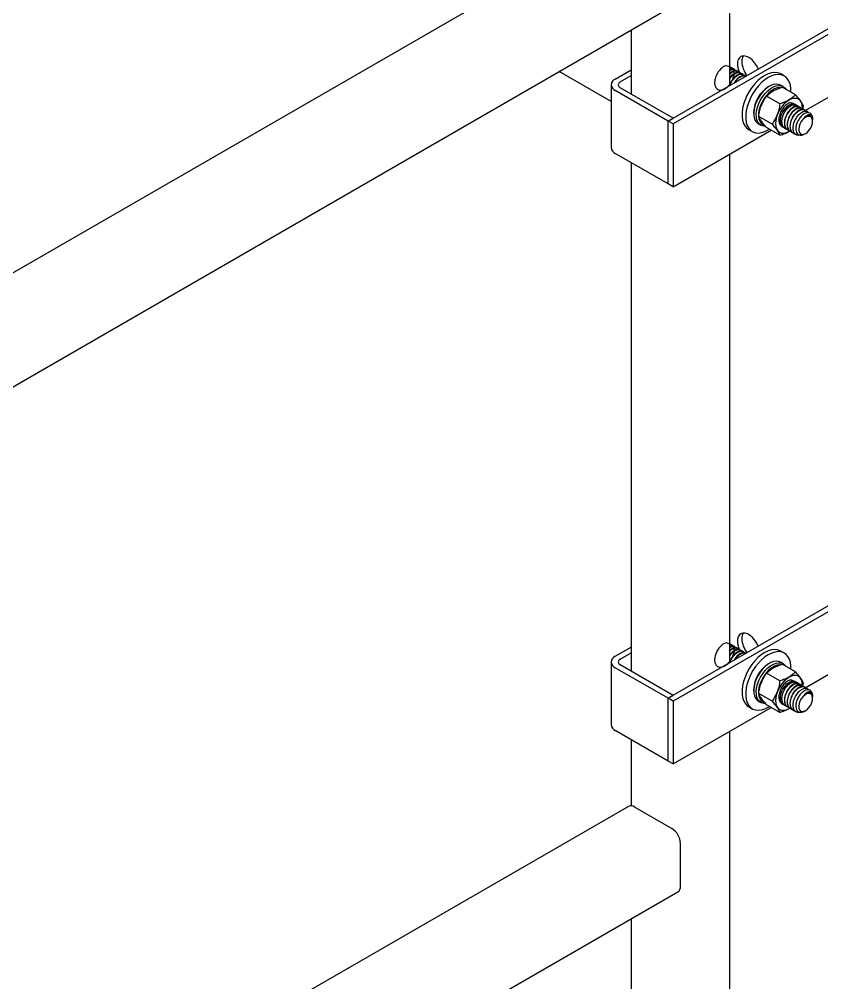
# Model space of a CAD drawing. Header units: millimetres. Extents: x 1293 to 41893, y 1011 to 26911.
# Drawn here: x 39906.8 to 40304, y 12171.9 to 12649 of the extents above; entities that cross this region are included whole.
import ezdxf

# ---------------------------------------------------------------- set-up
doc = ezdxf.new("R2010")
doc.units = ezdxf.units.MM
doc.header["$LTSCALE"] = 50
doc.layers.add('CLIP_BAR', color=5, linetype='Continuous')
doc.layers.add('PASILLOS', color=2, linetype='Continuous')

msp = doc.modelspace()

# ---------------------------------------------------------------- linework, layer by layer
at = {"layer": 'CLIP_BAR', "linetype": 'Continuous', "lineweight": 25}
for p, q in [((40317.7789805, 12650.4213034), (40227.9764193, 12598.5793883)), ((40320.2510258, 12648.994222), (40230.4484646, 12597.1523069)), ((40258.455936, 12625.3681254), (40258.7462153, 12625.0177318)), ((40259.6557247, 12624.7916611), (40259.4830275, 12624.8913571)), ((40201.7887196, 12619.383508), (40209.624491, 12623.9070025)), ((40204.2416731, 12617.9674481), (40209.624491, 12621.0748828)), ((40261.0373026, 12623.9940932), (40260.8646054, 12624.0937892)), ((40262.4188805, 12623.1965253), (40262.2461832, 12623.2962213)), ((40263.8004583, 12622.3989574), (40263.6277611, 12622.4986534)), ((40265.1820362, 12621.6013894), (40265.009339, 12621.7010854)), ((40266.5190261, 12620.8295616), (40266.3909168, 12620.9035175)), ((40285.4643122, 12620.8909054), (40283.668261, 12621.9277437)), ((40199.7487184, 12616.5403667), (40199.7487184, 12585.4301618)), ((40230.4293727, 12599.9954482), (40204.2416731, 12615.1132854)), ((40278.0874535, 12615.839594), (40277.5262787, 12615.5155294)), ((40284.8789905, 12615.6563706), (40283.6127743, 12616.3873416)), ((40291.0321154, 12611.6137627), (40284.4356058, 12615.4218467)), ((40295.808408, 12603.7735942), (40320.2510258, 12617.8840171)), ((40227.9764193, 12598.5793883), (40201.7887196, 12613.6972255)), ((40283.2545292, 12607.1238578), (40276.6580196, 12610.9319417)), ((40290.3728107, 12606.8543657), (40290.5225062, 12606.6736695)), ((40291.4320156, 12606.4475989), (40291.2593184, 12606.5472949)), ((40292.8135935, 12605.650031), (40292.6408963, 12605.7497269)), ((40294.5848956, 12604.2949691), (40294.9204217, 12606.0806548)), ((40270.2759005, 12602.9561451), (40270.2759005, 12602.3081211)), ((40279.3666181, 12597.1016351), (40272.7697133, 12600.9099472)), ((40294.1951714, 12604.852463), (40294.0224741, 12604.952159)), ((40295.5767492, 12604.0548951), (40295.404052, 12604.1545911)), ((40296.9583271, 12603.2573272), (40296.7856299, 12603.3570232)), ((40298.395327, 12600.9624194), (40298.2226298, 12601.0621154)), ((40227.9764193, 12598.5793883), (40230.4293727, 12599.9954482)), ((40227.9764193, 12567.4691834), (40227.9764193, 12598.5793883)), ((40230.4484646, 12597.1523069), (40227.9764193, 12598.5793883)), ((40230.4484646, 12597.1523069), (40230.4484646, 12566.042102)), ((40272.5646723, 12597.2493939), (40273.8308884, 12596.5184229)), ((40299.4821438, 12599.6524005), (40299.3987784, 12599.2362587)), ((40299.4821438, 12598.4560486), (40299.4821438, 12598.7541748)), ((40230.4484646, 12566.042102), (40278.9606227, 12594.0475747)), ((40267.7945511, 12594.4306923), (40269.5906024, 12593.393854)), ((40283.2545292, 12591.5687553), (40276.6580196, 12595.3768393)), ((40277.5274573, 12594.1797943), (40278.114176, 12594.5362181)), ((40285.6006224, 12595.1496909), (40285.7733206, 12595.0499944)), ((40286.9822003, 12594.352123), (40287.1548985, 12594.2524264)), ((40287.7739295, 12593.5076257), (40288.1404486, 12593.730824)), ((40288.3637781, 12593.5545551), (40288.5364763, 12593.4548585)), ((40289.745356, 12592.7569871), (40289.9180542, 12592.6572906)), ((40291.1269339, 12591.9594192), (40291.2996321, 12591.8597227)), ((40295.568718, 12592.2083019), (40296.0287605, 12592.4739651)), ((40227.9764193, 12567.4691834), (40201.7887196, 12582.5870206)), ((40230.4484646, 12566.042102), (40227.9764193, 12567.4691834)), ((40317.7789805, 12364.6320192), (40227.9764193, 12312.7901041)), ((40320.2510258, 12363.2049378), (40230.4484646, 12311.3630227)), ((40201.7887196, 12333.5942238), (40209.624491, 12338.1177184)), ((40258.455936, 12339.5788413), (40258.7462153, 12339.2284477)), ((40259.6557247, 12339.002377), (40259.4830275, 12339.102073)), ((40261.0373026, 12338.2048091), (40260.8646054, 12338.3045051)), ((40204.2416731, 12332.178164), (40209.624491, 12335.2855986)), ((40262.4188805, 12337.4072411), (40262.2461832, 12337.5069371)), ((40263.8004583, 12336.6096732), (40263.6277611, 12336.7093692)), ((40265.1820362, 12335.8121053), (40265.009339, 12335.9118013)), ((40266.5190261, 12335.0402774), (40266.3909168, 12335.1142334)), ((40285.4643122, 12335.1016213), (40283.668261, 12336.1384596)), ((40199.7487184, 12330.7510826), (40199.7487184, 12299.6408777)), ((40230.4293727, 12314.206164), (40204.2416731, 12329.3240012)), ((40278.0874535, 12330.0503099), (40277.5262787, 12329.7262452)), ((40284.8789905, 12329.8670865), (40283.6127743, 12330.5980575)), ((40291.0321154, 12325.8244786), (40284.4356058, 12329.6325625)), ((40295.808408, 12317.98431), (40320.2510258, 12332.0947329)), ((40227.9764193, 12312.7901041), (40201.7887196, 12327.9079413)), ((40283.2545292, 12321.3345736), (40276.6580196, 12325.1426576)), ((40290.3728107, 12321.0650815), (40290.5225062, 12320.8843854)), ((40291.4320156, 12320.6583147), (40291.2593184, 12320.7580107)), ((40292.8135935, 12319.8607468), (40292.6408963, 12319.9604428)), ((40294.1951714, 12319.0631789), (40294.0224741, 12319.1628749)), ((40294.5848956, 12318.505685), (40294.9204217, 12320.2913707)), ((40227.9764193, 12312.7901041), (40230.4293727, 12314.206164)), ((40270.2759005, 12317.1668609), (40270.2759005, 12316.518837)), ((40279.3666181, 12311.312351), (40272.7697133, 12315.120663)), ((40295.5767492, 12318.2656109), (40295.404052, 12318.3653069)), ((40296.9583271, 12317.468043), (40296.7856299, 12317.567739)), ((40298.395327, 12315.1731353), (40298.2226298, 12315.2728313)), ((40227.9764193, 12281.6798992), (40227.9764193, 12312.7901041)), ((40230.4484646, 12311.3630227), (40227.9764193, 12312.7901041)), ((40230.4484646, 12311.3630227), (40230.4484646, 12280.2528178)), ((40272.5646723, 12311.4601097), (40273.8308884, 12310.7291387)), ((40283.2545292, 12305.7794712), (40276.6580196, 12309.5875551)), ((40299.4821438, 12313.8631164), (40299.3987784, 12313.4469746)), ((40299.4821438, 12312.6667645), (40299.4821438, 12312.9648906)), ((40230.4484646, 12280.2528178), (40278.9606227, 12308.2582906)), ((40267.7945511, 12308.6414082), (40269.5906024, 12307.6045699)), ((40277.5274573, 12308.3905102), (40278.114176, 12308.7469339)), ((40285.6006224, 12309.3604068), (40285.7733206, 12309.2607102)), ((40286.9822003, 12308.5628388), (40287.1548985, 12308.4631423)), ((40287.7739295, 12307.7183415), (40288.1404486, 12307.9415398)), ((40288.3637781, 12307.7652709), (40288.5364763, 12307.6655744)), ((40289.745356, 12306.967703), (40289.9180542, 12306.8680064)), ((40291.1269339, 12306.1701351), (40291.2996321, 12306.0704385)), ((40295.568718, 12306.4190177), (40296.0287605, 12306.684681)), ((40227.9764193, 12281.6798992), (40201.7887196, 12296.7977364)), ((40230.4484646, 12280.2528178), (40227.9764193, 12281.6798992))]:
    msp.add_line(p, q, dxfattribs=at)
at = {"layer": 'CLIP_BAR', "linetype": 'Continuous', "lineweight": 25, "flags": 128}
for points in [[(40283.668261, 12621.9277437), (40283.3665628, 12622.0891477), (40282.0548541, 12622.5398575), (40280.60189, 12622.6697744), (40279.0401273, 12622.4759962), (40277.4044532, 12621.9628516), (40275.7314061, 12621.1418034), (40274.0583589, 12620.0311925), (40272.4226849, 12618.655828), (40270.8609222, 12617.0464334), (40269.4079581, 12615.2389599), (40268.0962493, 12613.2737834), (40266.9550974, 12611.1948027), (40266.0099937, 12609.0484588), (40265.2820502, 12606.8826975), (40264.7875281, 12604.7458984), (40264.5374742, 12602.6857939), (40264.5374742, 12600.7484035), (40264.7875281, 12598.9770052), (40265.2820502, 12597.4111691), (40266.0099937, 12596.0858734), (40266.9550974, 12595.0307231), (40267.7945511, 12594.4306923)], [(40288.737529, 12612.9383993), (40288.7213892, 12614.5731943), (40288.4713352, 12616.3445926), (40287.9768132, 12617.9104287), (40287.2488697, 12619.2357244), (40286.303766, 12620.2908747), (40285.162614, 12621.0523094), (40283.8509053, 12621.5030192), (40282.3979412, 12621.6329361), (40280.8361785, 12621.4391579), (40279.2005045, 12620.9260133), (40277.5274573, 12620.1049651), (40275.8544101, 12618.9943542), (40274.2187361, 12617.6189897), (40272.6569734, 12616.0095951), (40271.2040093, 12614.2021216), (40269.8923006, 12612.236945), (40268.7511486, 12610.1579644), (40267.8060449, 12608.0116205), (40267.0781015, 12605.8458592), (40266.5835794, 12603.7090601), (40266.3335254, 12601.6489556), (40266.3335254, 12599.7115652), (40266.5835794, 12597.9401669), (40267.0781015, 12596.3743308), (40267.8060449, 12595.0490351), (40268.7511486, 12593.9938848), (40269.8923006, 12593.2324501), (40271.2040093, 12592.7817402), (40272.6569734, 12592.6518234), (40274.2187361, 12592.8456016), (40275.8544101, 12593.3587461), (40277.5274573, 12594.1797943), (40277.5274573, 12594.1797943)], [(40283.6127743, 12616.3873416), (40282.6510723, 12616.7760464), (40281.4468735, 12616.903022), (40280.1350107, 12616.7066782), (40278.7575428, 12616.1933099), (40277.3586321, 12615.3793761), (40275.9831286, 12614.2909717), (40274.6751316, 12612.9629917), (40273.4765761, 12611.4380117), (40272.4258886, 12609.7649236), (40271.5567545, 12607.9973673), (40270.8970388, 12606.1920116), (40270.4678923, 12604.4067373), (40270.2830738, 12602.6987811), (40270.3485084, 12601.122901), (40270.6620985, 12599.7296206), (40271.2137902, 12598.5636093), (40271.9858958, 12597.6622499), (40272.5646723, 12597.2493939)], [(40275.9684027, 12596.002041), (40275.3522758, 12596.0286967), (40274.2198775, 12596.3234694), (40273.2521119, 12596.9312788), (40272.4800063, 12597.8326383), (40271.9283147, 12598.9986496), (40271.6147246, 12600.39193), (40271.5492899, 12601.9678101), (40271.7341084, 12603.6757663), (40272.1632549, 12605.4610406), (40272.8229706, 12607.2663963), (40273.6921047, 12609.0339526), (40274.7427923, 12610.7070407), (40275.9413477, 12612.2320207), (40277.2493447, 12613.5600007), (40278.6248482, 12614.6484051), (40280.0237589, 12615.4623389), (40281.4012268, 12615.9757072), (40282.7130896, 12616.172051), (40283.9172884, 12616.0450754), (40284.9752158, 12615.5988513), (40285.8529542, 12614.847685), (40286.1838438, 12614.4126104)], [(40283.5609506, 12615.1067117), (40283.2098062, 12615.1250164), (40281.9293028, 12614.9702108), (40280.5762225, 12614.4834775), (40279.199347, 12613.6823644), (40277.848316, 12612.5957535), (40276.5718372, 12611.2628197), (40275.4159307, 12609.7316184), (40274.4222698, 12608.0573529), (40273.6266781, 12606.3003844), (40273.0578386, 12604.5240559), (40272.7362593, 12602.7924081), (40272.673534, 12601.167871), (40272.871924, 12599.7090129), (40273.3242768, 12598.4684291), (40274.0142842, 12597.4908457), (40274.9170696, 12596.8115067), (40275.5026639, 12596.5712745)], [(40294.4303828, 12604.3572584), (40294.4589298, 12605.0863857), (40294.3304794, 12606.5182505), (40293.9500644, 12607.7467838), (40293.3323041, 12608.7247738), (40292.5009385, 12609.4146369), (40291.4879167, 12609.7898621), (40290.3321684, 12609.8360297), (40289.0781084, 12609.5513654), (40287.7739295, 12608.9468087), (40286.4697507, 12608.0455925), (40285.2156907, 12606.88235), (40284.0599424, 12605.5017839), (40283.0469205, 12603.9569485), (40282.215555, 12602.3072112), (40281.5977946, 12600.6159702), (40281.2173797, 12598.9482192), (40281.0889293, 12597.3680487), (40281.2173797, 12595.936184), (40281.5977946, 12594.7076507), (40282.215555, 12593.7296606), (40283.0469205, 12593.0397975), (40284.0599424, 12592.6645723), (40285.2156907, 12592.6184048), (40286.4697507, 12592.9030691), (40287.7739295, 12593.5076257)], [(40290.9486715, 12606.7266275), (40290.7514352, 12606.8271484), (40289.8605961, 12607.0229439), (40288.8484875, 12606.8819128), (40287.7739295, 12606.4122514), (40286.6993716, 12605.6412546), (40285.687263, 12604.61373), (40284.7964239, 12603.3893936), (40284.0786266, 12602.0393993), (40283.5755869, 12600.642204), (40283.3165396, 12599.2790076), (40283.3165396, 12598.029034), (40283.5755869, 12596.9649271), (40284.0786266, 12596.1485291), (40284.7964239, 12595.627286), (40285.1857236, 12595.4961136)], [(40296.0281991, 12592.473641), (40296.9600622, 12593.1594981), (40297.8228133, 12594.0902962), (40298.5524661, 12595.1970022), (40299.0949055, 12596.3975369), (40299.4099014, 12597.6028621), (40299.4740918, 12598.7235844), (40299.2827162, 12599.6765848), (40298.8499679, 12600.3911837), (40298.207942, 12600.8143826), (40297.4042544, 12600.9147947), (40296.4985112, 12600.684973), (40295.5578871, 12600.1419623), (40294.6521438, 12599.3260351), (40293.8484563, 12598.2977051), (40293.2064303, 12597.1332388), (40292.773682, 12595.9189993), (40292.5823064, 12594.7450413), (40292.6464969, 12593.6984318), (40292.9614927, 12592.8567931), (40293.5039321, 12592.2825456), (40294.2335849, 12592.0182787), (40295.096336, 12592.0835918), (40296.0281991, 12592.473641)], [(40283.668261, 12336.1384596), (40283.3665628, 12336.2998635), (40282.0548541, 12336.7505734), (40280.60189, 12336.8804903), (40279.0401273, 12336.6867121), (40277.4044532, 12336.1735675), (40275.7314061, 12335.3525193), (40274.0583589, 12334.2419083), (40272.4226849, 12332.8665439), (40270.8609222, 12331.2571493), (40269.4079581, 12329.4496757), (40268.0962493, 12327.4844992), (40266.9550974, 12325.4055185), (40266.0099937, 12323.2591746), (40265.2820502, 12321.0934134), (40264.7875281, 12318.9566142), (40264.5374742, 12316.8965098), (40264.5374742, 12314.9591193), (40264.7875281, 12313.187721), (40265.2820502, 12311.6218849), (40266.0099937, 12310.2965892), (40266.9550974, 12309.2414389), (40267.7945511, 12308.6414082)], [(40288.737529, 12327.1491151), (40288.7213892, 12328.7839101), (40288.4713352, 12330.5553084), (40287.9768132, 12332.1211445), (40287.2488697, 12333.4464402), (40286.303766, 12334.5015905), (40285.162614, 12335.2630252), (40283.8509053, 12335.7137351), (40282.3979412, 12335.8436519), (40280.8361785, 12335.6498738), (40279.2005045, 12335.1367292), (40277.5274573, 12334.315681), (40275.8544101, 12333.20507), (40274.2187361, 12331.8297056), (40272.6569734, 12330.220311), (40271.2040093, 12328.4128374), (40269.8923006, 12326.4476609), (40268.7511486, 12324.3686802), (40267.8060449, 12322.2223363), (40267.0781015, 12320.0565751), (40266.5835794, 12317.9197759), (40266.3335254, 12315.8596715), (40266.3335254, 12313.922281), (40266.5835794, 12312.1508827), (40267.0781015, 12310.5850466), (40267.8060449, 12309.2597509), (40268.7511486, 12308.2046006), (40269.8923006, 12307.4431659), (40271.2040093, 12306.9924561), (40272.6569734, 12306.8625392), (40274.2187361, 12307.0563174), (40275.8544101, 12307.569462), (40277.5274573, 12308.3905102), (40277.5274573, 12308.3905102)], [(40283.6127743, 12330.5980575), (40282.6510723, 12330.9867622), (40281.4468735, 12331.1137378), (40280.1350107, 12330.9173941), (40278.7575428, 12330.4040258), (40277.3586321, 12329.5900919), (40275.9831286, 12328.5016875), (40274.6751316, 12327.1737075), (40273.4765761, 12325.6487276), (40272.4258886, 12323.9756394), (40271.5567545, 12322.2080831), (40270.8970388, 12320.4027275), (40270.4678923, 12318.6174531), (40270.2830738, 12316.9094969), (40270.3485084, 12315.3336169), (40270.6620985, 12313.9403365), (40271.2137902, 12312.7743251), (40271.9858958, 12311.8729657), (40272.5646723, 12311.4601097)], [(40275.9684027, 12310.2127568), (40275.3522758, 12310.2394125), (40274.2198775, 12310.5341853), (40273.2521119, 12311.1419947), (40272.4800063, 12312.0433541), (40271.9283147, 12313.2093655), (40271.6147246, 12314.6026459), (40271.5492899, 12316.1785259), (40271.7341084, 12317.8864821), (40272.1632549, 12319.6717565), (40272.8229706, 12321.4771121), (40273.6921047, 12323.2446684), (40274.7427923, 12324.9177566), (40275.9413477, 12326.4427365), (40277.2493447, 12327.7707165), (40278.6248482, 12328.8591209), (40280.0237589, 12329.6730548), (40281.4012268, 12330.186423), (40282.7130896, 12330.3827668), (40283.9172884, 12330.2557912), (40284.9752158, 12329.8095672), (40285.8529542, 12329.0584008), (40286.1838438, 12328.6233262)], [(40283.5609506, 12329.3174275), (40283.2098062, 12329.3357322), (40281.9293028, 12329.1809266), (40280.5762225, 12328.6941934), (40279.199347, 12327.8930803), (40277.848316, 12326.8064694), (40276.5718372, 12325.4735356), (40275.4159307, 12323.9423342), (40274.4222698, 12322.2680687), (40273.6266781, 12320.5111003), (40273.0578386, 12318.7347717), (40272.7362593, 12317.0031239), (40272.673534, 12315.3785868), (40272.871924, 12313.9197287), (40273.3242768, 12312.679145), (40274.0142842, 12311.7015615), (40274.9170696, 12311.0222225), (40275.5026639, 12310.7819903)], [(40294.4303828, 12318.5679743), (40294.4589298, 12319.2971015), (40294.3304794, 12320.7289663), (40293.9500644, 12321.9574996), (40293.3323041, 12322.9354896), (40292.5009385, 12323.6253528), (40291.4879167, 12324.000578), (40290.3321684, 12324.0467455), (40289.0781084, 12323.7620812), (40287.7739295, 12323.1575246), (40286.4697507, 12322.2563084), (40285.2156907, 12321.0930658), (40284.0599424, 12319.7124997), (40283.0469205, 12318.1676644), (40282.215555, 12316.517927), (40281.5977946, 12314.8266861), (40281.2173797, 12313.158935), (40281.0889293, 12311.5787646), (40281.2173797, 12310.1468998), (40281.5977946, 12308.9183665), (40282.215555, 12307.9403765), (40283.0469205, 12307.2505133), (40284.0599424, 12306.8752881), (40285.2156907, 12306.8291206), (40286.4697507, 12307.1137849), (40287.7739295, 12307.7183415)], [(40290.9486715, 12320.9373433), (40290.7514352, 12321.0378643), (40289.8605961, 12321.2336598), (40288.8484875, 12321.0926287), (40287.7739295, 12320.6229672), (40286.6993716, 12319.8519704), (40285.687263, 12318.8244458), (40284.7964239, 12317.6001094), (40284.0786266, 12316.2501152), (40283.5755869, 12314.8529199), (40283.3165396, 12313.4897234), (40283.3165396, 12312.2397498), (40283.5755869, 12311.175643), (40284.0786266, 12310.359245), (40284.7964239, 12309.8380018), (40285.1857236, 12309.7068295)], [(40296.0281991, 12306.6843568), (40296.9600622, 12307.3702139), (40297.8228133, 12308.301012), (40298.5524661, 12309.4077181), (40299.0949055, 12310.6082528), (40299.4099014, 12311.813578), (40299.4740918, 12312.9343002), (40299.2827162, 12313.8873006), (40298.8499679, 12314.6018995), (40298.207942, 12315.0250984), (40297.4042544, 12315.1255106), (40296.4985112, 12314.8956889), (40295.5578871, 12314.3526781), (40294.6521438, 12313.5367509), (40293.8484563, 12312.5084209), (40293.2064303, 12311.3439546), (40292.773682, 12310.1297152), (40292.5823064, 12308.9557572), (40292.6464969, 12307.9091477), (40292.9614927, 12307.0675089), (40293.5039321, 12306.4932615), (40294.2335849, 12306.2289945), (40295.096336, 12306.2943077), (40296.0281991, 12306.6843568)]]:
    msp.add_lwpolyline(points, dxfattribs=at)
at = {"layer": 'CLIP_BAR', "linetype": 'Continuous', "lineweight": 25}
for centre, radius, start, end in [((40202.8677864, 12616.5403667), 3.0410257, 110.783420799, 249.216579201), ((40204.7832979, 12616.5403667), 1.5264071, 110.7834208, 249.2165792), ((40285.8892567, 12602.3152157), 15.6265058, 122.356052709, 177.649323824), ((40296.2986858, 12599.9641152), 3.1986827, 354.407595277, 54.124430758), ((40203.2344018, 12585.7777597), 3.5029721, 185.694799251, 245.625341707), ((40202.8677864, 12330.7510826), 3.0410257, 110.7834208, 249.2165792), ((40204.7832979, 12330.7510826), 1.5264071, 110.7834208, 249.2165792), ((40285.8892567, 12316.5259315), 15.6265058, 122.356052709, 177.649323824), ((40296.2986858, 12314.1748311), 3.1986827, 354.407595277, 54.124430758), ((40203.2344018, 12299.9884756), 3.5029721, 185.694799251, 245.625341707)]:
    msp.add_arc(centre, radius, start, end, dxfattribs=at)
for points, knots in [([(40259.4823751, 12624.890477), (40258.4933741, 12625.3931394), (40256.7061135, 12626.3015194), (40255.1488996, 12625.3679837), (40253.4101157, 12623.9487187), (40252.016179, 12621.8681218), (40251.1012177, 12619.5210379), (40250.9048214, 12617.8073639), (40251.02397, 12616.3797878), (40251.3930017, 12615.1924453), (40252.4207486, 12614.1359624), (40253.9402526, 12613.808846), (40255.7897471, 12614.3709207), (40257.6392218, 12615.7435338), (40259.2196765, 12617.7119249), (40260.3056959, 12619.9612008), (40260.7435303, 12622.1560816), (40260.4701805, 12623.9174878), (40259.6663102, 12625.0043665), (40258.8178131, 12625.0483414), (40258.455936, 12625.0670963)], [0, 0, 0, 0, 0.0730092499, 0.1319377444, 0.1908662389, 0.2494681617, 0.3085769313, 0.3672883937, 0.381283332, 0.433039197, 0.4853421878, 0.5439441106, 0.6028726051, 0.6618010996, 0.7204030225, 0.7795117921, 0.8382232544, 0.8969347168, 0.9560434864, 1, 1, 1, 1]), ([(40258.455936, 12624.996769), (40258.8987213, 12625.0043481), (40259.6131758, 12625.0165774), (40259.9860202, 12624.4395695), (40260.1277932, 12624.2201639)], [0, 0, 0, 0, 0.61975292982, 1, 1, 1, 1]), ([(40260.863953, 12624.0929091), (40260.8632898, 12624.0937107), (40260.5685712, 12624.4499301), (40259.6943056, 12624.4853969), (40258.8035834, 12624.0753534), (40258.455936, 12623.9153141)], [0, 0, 0, 0, 0.0013731785, 0.6102374984, 1, 1, 1, 1]), ([(40258.455936, 12623.747177), (40258.8662433, 12623.9429006), (40259.8262506, 12624.4008407), (40260.9532011, 12624.2374619), (40261.365265, 12623.6337312), (40261.509371, 12623.422596)], [0, 0, 0, 0, 0.3267734501, 0.7645608013, 1, 1, 1, 1]), ([(40262.2455308, 12623.2953412), (40262.2448676, 12623.2961429), (40261.9501493, 12623.6524014), (40260.8805515, 12623.5912731), (40259.5251775, 12623.2086043), (40258.7183681, 12622.4388776), (40258.455936, 12622.1885074)], [0, 0, 0, 0, 0.00090480552, 0.40209358266, 0.80551806966, 1, 1, 1, 1]), ([(40258.455936, 12621.9366889), (40258.7749738, 12622.2435208), (40259.6368124, 12623.0723865), (40261.0780367, 12623.5365688), (40262.3350125, 12623.4501808), (40262.7469034, 12622.8388287), (40262.8909489, 12622.625028)], [0, 0, 0, 0, 0.1885646762, 0.5093825006, 0.8284224071, 1, 1, 1, 1]), ([(40263.6271087, 12622.4977733), (40263.6264455, 12622.4985749), (40263.3317302, 12622.8548216), (40262.254077, 12622.8253951), (40260.6516643, 12622.2193951), (40259.246688, 12621.0926795), (40258.6291238, 12620.1293826), (40258.455936, 12619.8592385)], [0, 0, 0, 0, 0.0006622935, 0.294321754, 0.5896176945, 0.8849136349, 1, 1, 1, 1]), ([(40258.455936, 12619.5058764), (40258.6838023, 12619.8656452), (40259.3537172, 12620.9233464), (40260.8150299, 12622.1132106), (40262.4523871, 12622.7626669), (40263.7174626, 12622.6497568), (40264.1287073, 12622.0405207), (40264.2725268, 12621.8274601)], [0, 0, 0, 0, 0.1274437478, 0.374677857, 0.6219119661, 0.867775946, 1, 1, 1, 1]), ([(40265.0086865, 12621.7002053), (40265.0080234, 12621.701007), (40264.713306, 12622.0572556), (40263.6410938, 12622.0226659), (40262.0140862, 12621.4400055), (40260.343707, 12619.9426438), (40259.0525407, 12618.1550217), (40258.621575, 12616.898248), (40258.455936, 12616.4152145)], [0, 0, 0, 0, 0.0004863011, 0.216111151, 0.4329376162, 0.6497640815, 0.8653889313, 1, 1, 1, 1]), ([(40258.608258, 12616.2627724), (40258.7795503, 12616.7637139), (40259.2154411, 12618.0384701), (40260.5176125, 12619.8459494), (40262.1803186, 12621.3299666), (40263.8383705, 12621.961225), (40265.0985088, 12621.8526564), (40265.5101474, 12621.2430739), (40265.6541046, 12621.0298922)], [0, 0, 0, 0, 0.1245820486, 0.3170264764, 0.5105433417, 0.7040602069, 0.8965046347, 1, 1, 1, 1]), ([(40266.3902644, 12620.9026374), (40266.3896012, 12620.9034391), (40266.0948852, 12621.2596868), (40265.0191541, 12621.2272923), (40263.4080531, 12620.6347092), (40261.7955209, 12619.2718638), (40261.0116286, 12618.0087711), (40260.6648636, 12617.4500255)], [0, 0, 0, 0, 0.0005917739, 0.2629830133, 0.5268364837, 0.7906899542, 1, 1, 1, 1]), ([(40261.0612046, 12617.6788283), (40261.3383345, 12618.1204875), (40262.0550463, 12619.2627036), (40263.5830415, 12620.5314749), (40265.1912008, 12621.1286009), (40266.2675827, 12621.1599905), (40266.5622985, 12620.8037431), (40266.5629616, 12620.8029414)], [0, 0, 0, 0, 0.1738118468, 0.4495110767, 0.7252103066, 0.9993816583, 1, 1, 1, 1]), ([(40276.6580196, 12610.9319417), (40276.8943363, 12611.1706778), (40277.591659, 12611.8751391), (40278.9776462, 12612.9811332), (40281.2792863, 12614.3183927), (40283.2661246, 12615.0129943), (40284.4356058, 12615.4218467)], [0, 0, 0, 0, 0.1280647744, 0.377893031, 0.6338190398, 1, 1, 1, 1]), ([(40272.7697133, 12600.9099472), (40272.9334492, 12601.8800963), (40273.2644719, 12603.8414335), (40274.1468743, 12606.5211223), (40275.3018182, 12608.9029136), (40276.2031996, 12610.2514805), (40276.6580196, 12610.9319417)], [0, 0, 0, 0, 0.2646061211, 0.5349506065, 0.7653448938, 1, 1, 1, 1]), ([(40291.0321154, 12611.6137627), (40290.3239009, 12610.9386242), (40289.1331127, 12609.8034497), (40286.8229963, 12608.4719708), (40284.9090615, 12607.6696648), (40283.6680694, 12607.2602789), (40283.2545292, 12607.1238578)], [0, 0, 0, 0, 0.36617943412, 0.61569220336, 0.87193575927, 1, 1, 1, 1]), ([(40294.9204217, 12606.0806548), (40294.7566858, 12606.4605938), (40294.4256631, 12607.2287113), (40293.5432607, 12608.5930393), (40292.3883168, 12610.0770203), (40291.4869354, 12611.098396), (40291.0321154, 12611.6137627)], [0, 0, 0, 0, 0.2646061211, 0.5349506065, 0.7653448938, 1, 1, 1, 1]), ([(40283.2545292, 12607.1238578), (40283.090816, 12606.1536602), (40282.7598396, 12604.1922271), (40281.8775309, 12601.5124484), (40280.7226941, 12599.1306275), (40279.8213962, 12597.7820847), (40279.3666181, 12597.1016351)], [0, 0, 0, 0, 0.2646176718, 0.5349733347, 0.7653562273, 1, 1, 1, 1]), ([(40291.258666, 12606.5464148), (40290.2696644, 12607.0490782), (40288.4824026, 12607.9574601), (40286.9251961, 12607.0239122), (40285.1863853, 12605.6046911), (40283.7925493, 12603.5239303), (40282.8772099, 12601.1774612), (40282.6818625, 12599.4620819), (40282.799098, 12598.0376164), (40283.1894009, 12596.8156891), (40284.0498413, 12595.984889), (40285.1053576, 12595.4171684), (40285.6011905, 12595.1504794)], [0, 0, 0, 0, 0.13731847176, 0.24815334298, 0.35898821421, 0.46920885743, 0.58038279666, 0.69080946587, 0.71713165864, 0.81447598554, 0.91284936663, 1, 1, 1, 1]), ([(40292.6402438, 12605.7488469), (40291.6512422, 12606.2515103), (40289.8639804, 12607.1598921), (40288.306774, 12606.2263443), (40286.5679631, 12604.8071232), (40285.1741272, 12602.7263624), (40284.2587878, 12600.3798933), (40284.0634403, 12598.664514), (40284.1806758, 12597.2400485), (40284.5709788, 12596.0181211), (40285.4314192, 12595.187321), (40286.4869355, 12594.6196005), (40286.9827684, 12594.3529115)], [0, 0, 0, 0, 0.13731847176, 0.24815334298, 0.35898821421, 0.46920885743, 0.58038279666, 0.69080946587, 0.71713165864, 0.81447598554, 0.91284936663, 1, 1, 1, 1]), ([(40286.4471324, 12594.903843), (40286.2150636, 12594.9354181), (40285.4468602, 12595.0399393), (40284.6179341, 12596.1386121), (40284.1646814, 12597.9815794), (40284.4336897, 12600.2796828), (40285.3432224, 12602.6300697), (40286.7527798, 12604.6944326), (40288.4342814, 12606.1755646), (40290.0872726, 12606.8075998), (40291.3486183, 12606.6988459), (40291.7601605, 12606.0892782), (40291.9040841, 12605.8761016)], [0, 0, 0, 0, 0.048475606, 0.160465906, 0.2717034488, 0.3829409915, 0.4949312916, 0.6059612955, 0.7176100377, 0.82925878, 0.9402887839, 1, 1, 1, 1]), ([(40294.0218217, 12604.9512789), (40293.0328201, 12605.4539424), (40291.2455583, 12606.3623242), (40289.6883518, 12605.4287763), (40287.949541, 12604.0095552), (40286.5557051, 12601.9287945), (40285.6403657, 12599.5823254), (40285.4450182, 12597.8669461), (40285.5622537, 12596.4424805), (40285.9525566, 12595.2205532), (40286.812997, 12594.3897531), (40287.8685133, 12593.8220325), (40288.3643462, 12593.5553436)], [0, 0, 0, 0, 0.13731847176, 0.24815334298, 0.35898821421, 0.46920885743, 0.58038279666, 0.69080946587, 0.71713165864, 0.81447598554, 0.91284936663, 1, 1, 1, 1]), ([(40287.8287102, 12594.106275), (40287.5966415, 12594.1378502), (40286.828438, 12594.2423713), (40285.999512, 12595.3410442), (40285.5462592, 12597.1840114), (40285.8152675, 12599.4821149), (40286.7248003, 12601.8325018), (40288.1343577, 12603.8968647), (40289.8158593, 12605.3779967), (40291.4688504, 12606.0100319), (40292.7301961, 12605.901278), (40293.1417384, 12605.2917103), (40293.2856619, 12605.0785337)], [0, 0, 0, 0, 0.048475606, 0.160465906, 0.2717034488, 0.3829409915, 0.4949312916, 0.6059612955, 0.7176100377, 0.82925878, 0.9402887839, 1, 1, 1, 1]), ([(40295.4033996, 12604.153711), (40294.414398, 12604.6563744), (40292.6271362, 12605.5647563), (40291.0699297, 12604.6312084), (40289.3311189, 12603.2119873), (40287.9372829, 12601.1312266), (40287.0219435, 12598.7847574), (40286.826596, 12597.0693782), (40286.9438316, 12595.6449126), (40287.3341345, 12594.4229853), (40288.1945749, 12593.5921852), (40289.2500912, 12593.0244646), (40289.7459241, 12592.7577756)], [0, 0, 0, 0, 0.1373184718, 0.248153343, 0.3589882142, 0.4692088574, 0.5803827967, 0.6908094659, 0.7171316586, 0.8144759855, 0.9128493666, 1, 1, 1, 1]), ([(40276.6580196, 12595.3768393), (40276.146782, 12595.9573961), (40275.1132213, 12597.1310987), (40273.9738457, 12598.6437839), (40273.1961482, 12599.9099765), (40272.9127239, 12600.5745937), (40272.7697133, 12600.9099472)], [0, 0, 0, 0, 0.2646176718, 0.5349733347, 0.7653562273, 1, 1, 1, 1]), ([(40289.2102881, 12593.3087071), (40288.9782193, 12593.3402822), (40288.2100159, 12593.4448034), (40287.3810898, 12594.5434762), (40286.9278371, 12596.3864435), (40287.1968454, 12598.6845469), (40288.1063782, 12601.0349339), (40289.5159356, 12603.0992968), (40291.1974371, 12604.5804287), (40292.8504283, 12605.212464), (40294.111774, 12605.10371), (40294.5233162, 12604.4941423), (40294.6672398, 12604.2809658)], [0, 0, 0, 0, 0.048475606, 0.160465906, 0.2717034488, 0.3829409915, 0.4949312916, 0.6059612955, 0.7176100377, 0.82925878, 0.9402887839, 1, 1, 1, 1]), ([(40296.7849774, 12603.3561431), (40295.7959758, 12603.8588065), (40294.008714, 12604.7671884), (40292.4515076, 12603.8336405), (40290.7126967, 12602.4144194), (40289.3188608, 12600.3336586), (40288.4035214, 12597.9871895), (40288.2081739, 12596.2718102), (40288.3254094, 12594.8473447), (40288.7157124, 12593.6254174), (40289.5761528, 12592.7946173), (40290.6316691, 12592.2268967), (40291.127502, 12591.9602077)], [0, 0, 0, 0, 0.1373184718, 0.248153343, 0.3589882142, 0.4692088574, 0.5803827967, 0.6908094659, 0.7171316586, 0.8144759855, 0.9128493666, 1, 1, 1, 1]), ([(40290.591866, 12592.5111392), (40290.3597972, 12592.5427143), (40289.5915938, 12592.6472355), (40288.7626677, 12593.7459083), (40288.309415, 12595.5888756), (40288.5784232, 12597.886979), (40289.487956, 12600.237366), (40290.8975134, 12602.3017288), (40292.579015, 12603.7828608), (40294.2320062, 12604.414896), (40295.4933519, 12604.3061421), (40295.9048941, 12603.6965744), (40296.0488177, 12603.4833978)], [0, 0, 0, 0, 0.048475606, 0.160465906, 0.2717034488, 0.3829409915, 0.4949312916, 0.6059612955, 0.7176100377, 0.82925878, 0.9402887839, 1, 1, 1, 1]), ([(40293.2976661, 12591.6661277), (40293.1431648, 12591.6131262), (40292.3831078, 12591.3523893), (40291.2249455, 12591.7597597), (40290.1279828, 12592.9048235), (40289.6953372, 12594.8029324), (40289.9588277, 12597.0862715), (40290.8698471, 12599.4406349), (40292.2790038, 12601.5039308), (40293.9606291, 12602.9853745), (40295.6135269, 12603.6172328), (40296.8741963, 12603.5088882), (40297.2853437, 12602.9001574), (40297.4288181, 12602.687734)], [0, 0, 0, 0, 0.0259728319, 0.1277713268, 0.2304502747, 0.3324390528, 0.4344278308, 0.5371067788, 0.6389052737, 0.7412710623, 0.843636851, 0.9454353459, 1, 1, 1, 1]), ([(40298.1731999, 12602.5559809), (40297.7881416, 12602.6740913), (40297.0192686, 12602.9099306), (40295.5682876, 12602.4227803), (40294.1131396, 12601.3739062), (40292.8018744, 12599.8292902), (40291.7927066, 12597.9958897), (40291.198715, 12596.0746474), (40291.0861715, 12594.2934543), (40291.4598377, 12592.8446639), (40292.2743927, 12591.8806806), (40293.4281116, 12591.5254897), (40294.5811233, 12591.6592732), (40295.2960413, 12592.1053078), (40295.5404691, 12592.2578053)], [0, 0, 0, 0, 0.0912112561, 0.1821279642, 0.2721979744, 0.3610503482, 0.4493528498, 0.5361327792, 0.6226707191, 0.7073788956, 0.7918553068, 0.8747826446, 0.9571886448, 1, 1, 1, 1]), ([(40295.3311046, 12600.3183869), (40295.6352556, 12600.6379405), (40296.2854838, 12601.321097), (40297.3287378, 12601.8674289), (40298.3185444, 12601.915221), (40299.0811598, 12601.4103029), (40299.4409073, 12600.5508867), (40299.4719957, 12599.8735144), (40299.4821438, 12599.6524005)], [0, 0, 0, 0, 0.1541146851, 0.3294736057, 0.5134005988, 0.7040898972, 0.9034064076, 1, 1, 1, 1]), ([(40295.3311046, 12600.3183869), (40295.5063401, 12600.4565039), (40296.1209644, 12600.9409379), (40297.1449786, 12601.3042224), (40297.992179, 12601.3434075), (40298.2220352, 12601.0620742), (40298.2223316, 12601.0617115)], [0, 0, 0, 0, 0.1665522766, 0.5841684719, 0.9994639163, 1, 1, 1, 1]), ([(40298.0102216, 12601.1154181), (40297.9151982, 12601.136038), (40297.6562105, 12601.1922378), (40297.190225, 12601.1803921), (40296.6044263, 12601.0404718), (40295.9762516, 12600.768116), (40295.5484582, 12600.4699031), (40295.3311046, 12600.3183869)], [0, 0, 0, 0, 0.1223649608, 0.3335071852, 0.5446494096, 0.7686451522, 1, 1, 1, 1]), ([(40299.4590209, 12598.7524527), (40299.4358103, 12599.1470964), (40299.3862082, 12599.9904642), (40298.8464277, 12600.821168), (40298.2741138, 12601.0225579), (40298.0102216, 12601.1154181)], [0, 0, 0, 0, 0.321552895, 0.6871701006, 1, 1, 1, 1]), ([(40279.3666181, 12597.1016351), (40279.8778104, 12596.5211138), (40280.911281, 12595.3474818), (40282.0505402, 12593.8348735), (40282.8281511, 12592.5687222), (40283.1115377, 12591.9041074), (40283.2545292, 12591.5687553)], [0, 0, 0, 0, 0.2646061211, 0.5349506065, 0.7653448938, 1, 1, 1, 1]), ([(40285.0655545, 12595.7014109), (40284.8072096, 12595.6890986), (40284.5475302, 12595.6767228), (40284.3931883, 12595.8475644), (40284.3923952, 12595.8484424)], [0, 0, 0, 0, 0.9948609134, 1, 1, 1, 1]), ([(40283.2545292, 12591.5687553), (40283.6671371, 12591.7056622), (40284.884659, 12592.1096465), (40286.6069098, 12592.7988572), (40287.7035834, 12593.4760464), (40288.164644, 12593.7607485)], [0, 0, 0, 0, 0.2290497714, 0.6758791616, 1, 1, 1, 1]), ([(40259.4823751, 12339.1011929), (40258.4933741, 12339.6038553), (40256.7061135, 12340.5122352), (40255.1488996, 12339.5786995), (40253.4101157, 12338.1594345), (40252.016179, 12336.0788377), (40251.1012177, 12333.7317537), (40250.9048214, 12332.0180798), (40251.02397, 12330.5905037), (40251.3930017, 12329.4031611), (40252.4207486, 12328.3466783), (40253.9402526, 12328.0195619), (40255.7897471, 12328.5816366), (40257.6392218, 12329.9542496), (40259.2196765, 12331.9226408), (40260.3056959, 12334.1719166), (40260.7435303, 12336.3667974), (40260.4701805, 12338.1282036), (40259.6663102, 12339.2150823), (40258.8178131, 12339.2590572), (40258.455936, 12339.2778121)], [0, 0, 0, 0, 0.0730092499, 0.1319377444, 0.1908662389, 0.2494681617, 0.3085769313, 0.3672883937, 0.381283332, 0.433039197, 0.4853421878, 0.5439441106, 0.6028726051, 0.6618010996, 0.7204030225, 0.7795117921, 0.8382232544, 0.8969347168, 0.9560434864, 1, 1, 1, 1]), ([(40258.455936, 12339.2074848), (40258.8987213, 12339.2150639), (40259.6131758, 12339.2272933), (40259.9860202, 12338.6502853), (40260.1277932, 12338.4308797)], [0, 0, 0, 0, 0.61975292982, 1, 1, 1, 1]), ([(40260.863953, 12338.303625), (40260.8632898, 12338.3044265), (40260.5685712, 12338.6606459), (40259.6943056, 12338.6961127), (40258.8035834, 12338.2860693), (40258.455936, 12338.1260299)], [0, 0, 0, 0, 0.0013731785, 0.6102374984, 1, 1, 1, 1]), ([(40258.455936, 12337.9578928), (40258.8662433, 12338.1536165), (40259.8262506, 12338.6115565), (40260.9532011, 12338.4481777), (40261.365265, 12337.8444471), (40261.509371, 12337.6333118)], [0, 0, 0, 0, 0.3267734501, 0.7645608013, 1, 1, 1, 1]), ([(40262.2455308, 12337.506057), (40262.2448676, 12337.5068587), (40261.9501493, 12337.8631172), (40260.8805515, 12337.801989), (40259.5251775, 12337.4193201), (40258.7183681, 12336.6495934), (40258.455936, 12336.3992232)], [0, 0, 0, 0, 0.00090480552, 0.40209358266, 0.80551806966, 1, 1, 1, 1]), ([(40258.455936, 12336.1474047), (40258.7749738, 12336.4542366), (40259.6368124, 12337.2831024), (40261.0780367, 12337.7472847), (40262.3350125, 12337.6608966), (40262.7469034, 12337.0495445), (40262.8909489, 12336.8357439)], [0, 0, 0, 0, 0.1885646762, 0.5093825006, 0.8284224071, 1, 1, 1, 1]), ([(40263.6271087, 12336.7084891), (40263.6264455, 12336.7092907), (40263.3317302, 12337.0655374), (40262.254077, 12337.036111), (40260.6516643, 12336.4301109), (40259.246688, 12335.3033954), (40258.6291238, 12334.3400984), (40258.455936, 12334.0699543)], [0, 0, 0, 0, 0.0006622935, 0.294321754, 0.5896176945, 0.8849136349, 1, 1, 1, 1]), ([(40258.455936, 12333.7165923), (40258.6838023, 12334.0763611), (40259.3537172, 12335.1340622), (40260.8150299, 12336.3239264), (40262.4523871, 12336.9733828), (40263.7174626, 12336.8604727), (40264.1287073, 12336.2512366), (40264.2725268, 12336.038176)], [0, 0, 0, 0, 0.1274437478, 0.374677857, 0.6219119661, 0.867775946, 1, 1, 1, 1]), ([(40265.0086865, 12335.9109212), (40265.0080234, 12335.9117228), (40264.713306, 12336.2679714), (40263.6410938, 12336.2333817), (40262.0140862, 12335.6507213), (40260.343707, 12334.1533596), (40259.0525407, 12332.3657375), (40258.621575, 12331.1089638), (40258.455936, 12330.6259304)], [0, 0, 0, 0, 0.0004863011, 0.216111151, 0.4329376162, 0.6497640815, 0.8653889313, 1, 1, 1, 1]), ([(40258.608258, 12330.4734882), (40258.7795503, 12330.9744298), (40259.2154411, 12332.2491859), (40260.5176125, 12334.0566652), (40262.1803186, 12335.5406825), (40263.8383705, 12336.1719408), (40265.0985088, 12336.0633723), (40265.5101474, 12335.4537898), (40265.6541046, 12335.240608)], [0, 0, 0, 0, 0.1245820486, 0.3170264764, 0.5105433417, 0.7040602069, 0.8965046347, 1, 1, 1, 1]), ([(40266.3902644, 12335.1133533), (40266.3896012, 12335.1141549), (40266.0948852, 12335.4704027), (40265.0191541, 12335.4380081), (40263.4080531, 12334.845425), (40261.7955209, 12333.4825796), (40261.0116286, 12332.2194869), (40260.6648636, 12331.6607414)], [0, 0, 0, 0, 0.0005917739, 0.2629830133, 0.5268364837, 0.7906899542, 1, 1, 1, 1]), ([(40261.0612046, 12331.8895441), (40261.3383345, 12332.3312033), (40262.0550463, 12333.4734195), (40263.5830415, 12334.7421908), (40265.1912008, 12335.3393167), (40266.2675827, 12335.3707063), (40266.5622985, 12335.0144589), (40266.5629616, 12335.0136573)], [0, 0, 0, 0, 0.1738118468, 0.4495110767, 0.7252103066, 0.9993816583, 1, 1, 1, 1]), ([(40276.6580196, 12325.1426576), (40276.8943363, 12325.3813936), (40277.591659, 12326.0858549), (40278.9776462, 12327.191849), (40281.2792863, 12328.5291086), (40283.2661246, 12329.2237102), (40284.4356058, 12329.6325625)], [0, 0, 0, 0, 0.1280647744, 0.377893031, 0.6338190398, 1, 1, 1, 1]), ([(40272.7697133, 12315.120663), (40272.9334492, 12316.0908121), (40273.2644719, 12318.0521493), (40274.1468743, 12320.7318381), (40275.3018182, 12323.1136294), (40276.2031996, 12324.4621963), (40276.6580196, 12325.1426576)], [0, 0, 0, 0, 0.2646061211, 0.5349506065, 0.7653448938, 1, 1, 1, 1]), ([(40291.0321154, 12325.8244786), (40290.3239009, 12325.14934), (40289.1331127, 12324.0141655), (40286.8229963, 12322.6826867), (40284.9090615, 12321.8803806), (40283.6680694, 12321.4709947), (40283.2545292, 12321.3345736)], [0, 0, 0, 0, 0.36617943412, 0.61569220336, 0.87193575927, 1, 1, 1, 1]), ([(40294.9204217, 12320.2913707), (40294.7566858, 12320.6713096), (40294.4256631, 12321.4394271), (40293.5432607, 12322.8037552), (40292.3883168, 12324.2877362), (40291.4869354, 12325.3091118), (40291.0321154, 12325.8244786)], [0, 0, 0, 0, 0.2646061211, 0.5349506065, 0.7653448938, 1, 1, 1, 1]), ([(40283.2545292, 12321.3345736), (40283.090816, 12320.364376), (40282.7598396, 12318.4029429), (40281.8775309, 12315.7231642), (40280.7226941, 12313.3413433), (40279.8213962, 12311.9928005), (40279.3666181, 12311.312351)], [0, 0, 0, 0, 0.2646176718, 0.5349733347, 0.7653562273, 1, 1, 1, 1]), ([(40291.258666, 12320.7571306), (40290.2696644, 12321.259794), (40288.4824026, 12322.1681759), (40286.9251961, 12321.234628), (40285.1863853, 12319.8154069), (40283.7925493, 12317.7346462), (40282.8772099, 12315.388177), (40282.6818625, 12313.6727978), (40282.799098, 12312.2483322), (40283.1894009, 12311.0264049), (40284.0498413, 12310.1956048), (40285.1053576, 12309.6278842), (40285.6011905, 12309.3611953)], [0, 0, 0, 0, 0.13731847176, 0.24815334298, 0.35898821421, 0.46920885743, 0.58038279666, 0.69080946587, 0.71713165864, 0.81447598554, 0.91284936663, 1, 1, 1, 1]), ([(40292.6402438, 12319.9595627), (40291.6512422, 12320.4622261), (40289.8639804, 12321.370608), (40288.306774, 12320.4370601), (40286.5679631, 12319.017839), (40285.1741272, 12316.9370783), (40284.2587878, 12314.5906091), (40284.0634403, 12312.8752299), (40284.1806758, 12311.4507643), (40284.5709788, 12310.228837), (40285.4314192, 12309.3980369), (40286.4869355, 12308.8303163), (40286.9827684, 12308.5636273)], [0, 0, 0, 0, 0.13731847176, 0.24815334298, 0.35898821421, 0.46920885743, 0.58038279666, 0.69080946587, 0.71713165864, 0.81447598554, 0.91284936663, 1, 1, 1, 1]), ([(40286.4471324, 12309.1145588), (40286.2150636, 12309.1461339), (40285.4468602, 12309.2506551), (40284.6179341, 12310.3493279), (40284.1646814, 12312.1922952), (40284.4336897, 12314.4903986), (40285.3432224, 12316.8407856), (40286.7527798, 12318.9051484), (40288.4342814, 12320.3862804), (40290.0872726, 12321.0183156), (40291.3486183, 12320.9095617), (40291.7601605, 12320.299994), (40291.9040841, 12320.0868175)], [0, 0, 0, 0, 0.048475606, 0.160465906, 0.2717034488, 0.3829409915, 0.4949312916, 0.6059612955, 0.7176100377, 0.82925878, 0.9402887839, 1, 1, 1, 1]), ([(40294.0218217, 12319.1619948), (40293.0328201, 12319.6646582), (40291.2455583, 12320.5730401), (40289.6883518, 12319.6394922), (40287.949541, 12318.2202711), (40286.5557051, 12316.1395103), (40285.6403657, 12313.7930412), (40285.4450182, 12312.0776619), (40285.5622537, 12310.6531964), (40285.9525566, 12309.4312691), (40286.812997, 12308.600469), (40287.8685133, 12308.0327484), (40288.3643462, 12307.7660594)], [0, 0, 0, 0, 0.13731847176, 0.24815334298, 0.35898821421, 0.46920885743, 0.58038279666, 0.69080946587, 0.71713165864, 0.81447598554, 0.91284936663, 1, 1, 1, 1]), ([(40287.8287102, 12308.3169909), (40287.5966415, 12308.348566), (40286.828438, 12308.4530872), (40285.999512, 12309.55176), (40285.5462592, 12311.3947273), (40285.8152675, 12313.6928307), (40286.7248003, 12316.0432177), (40288.1343577, 12318.1075805), (40289.8158593, 12319.5887125), (40291.4688504, 12320.2207477), (40292.7301961, 12320.1119938), (40293.1417384, 12319.5024261), (40293.2856619, 12319.2892495)], [0, 0, 0, 0, 0.048475606, 0.160465906, 0.2717034488, 0.3829409915, 0.4949312916, 0.6059612955, 0.7176100377, 0.82925878, 0.9402887839, 1, 1, 1, 1]), ([(40295.4033996, 12318.3644268), (40294.414398, 12318.8670903), (40292.6271362, 12319.7754721), (40291.0699297, 12318.8419243), (40289.3311189, 12317.4227032), (40287.9372829, 12315.3419424), (40287.0219435, 12312.9954733), (40286.826596, 12311.280094), (40286.9438316, 12309.8556284), (40287.3341345, 12308.6337011), (40288.1945749, 12307.802901), (40289.2500912, 12307.2351805), (40289.7459241, 12306.9684915)], [0, 0, 0, 0, 0.1373184718, 0.248153343, 0.3589882142, 0.4692088574, 0.5803827967, 0.6908094659, 0.7171316586, 0.8144759855, 0.9128493666, 1, 1, 1, 1]), ([(40289.2102881, 12307.519423), (40288.9782193, 12307.5509981), (40288.2100159, 12307.6555193), (40287.3810898, 12308.7541921), (40286.9278371, 12310.5971594), (40287.1968454, 12312.8952628), (40288.1063782, 12315.2456497), (40289.5159356, 12317.3100126), (40291.1974371, 12318.7911446), (40292.8504283, 12319.4231798), (40294.111774, 12319.3144259), (40294.5233162, 12318.7048582), (40294.6672398, 12318.4916816)], [0, 0, 0, 0, 0.048475606, 0.160465906, 0.2717034488, 0.3829409915, 0.4949312916, 0.6059612955, 0.7176100377, 0.82925878, 0.9402887839, 1, 1, 1, 1]), ([(40276.6580196, 12309.5875551), (40276.146782, 12310.168112), (40275.1132213, 12311.3418145), (40273.9738457, 12312.8544997), (40273.1961482, 12314.1206923), (40272.9127239, 12314.7853096), (40272.7697133, 12315.120663)], [0, 0, 0, 0, 0.2646176718, 0.5349733347, 0.7653562273, 1, 1, 1, 1]), ([(40296.7849774, 12317.5668589), (40295.7959758, 12318.0695223), (40294.008714, 12318.9779042), (40292.4515076, 12318.0443563), (40290.7126967, 12316.6251352), (40289.3188608, 12314.5443745), (40288.4035214, 12312.1979053), (40288.2081739, 12310.4825261), (40288.3254094, 12309.0580605), (40288.7157124, 12307.8361332), (40289.5761528, 12307.0053331), (40290.6316691, 12306.4376125), (40291.127502, 12306.1709236)], [0, 0, 0, 0, 0.1373184718, 0.248153343, 0.3589882142, 0.4692088574, 0.5803827967, 0.6908094659, 0.7171316586, 0.8144759855, 0.9128493666, 1, 1, 1, 1]), ([(40290.591866, 12306.721855), (40290.3597972, 12306.7534301), (40289.5915938, 12306.8579513), (40288.7626677, 12307.9566242), (40288.309415, 12309.7995914), (40288.5784232, 12312.0976948), (40289.487956, 12314.4480818), (40290.8975134, 12316.5124447), (40292.579015, 12317.9935766), (40294.2320062, 12318.6256119), (40295.4933519, 12318.516858), (40295.9048941, 12317.9072903), (40296.0488177, 12317.6941137)], [0, 0, 0, 0, 0.048475606, 0.160465906, 0.2717034488, 0.3829409915, 0.4949312916, 0.6059612955, 0.7176100377, 0.82925878, 0.9402887839, 1, 1, 1, 1]), ([(40293.2976661, 12305.8768436), (40293.1431648, 12305.823842), (40292.3831078, 12305.5631052), (40291.2249455, 12305.9704755), (40290.1279828, 12307.1155394), (40289.6953372, 12309.0136483), (40289.9588277, 12311.2969874), (40290.8698471, 12313.6513507), (40292.2790038, 12315.7146467), (40293.9606291, 12317.1960903), (40295.6135269, 12317.8279486), (40296.8741963, 12317.719604), (40297.2853437, 12317.1108732), (40297.4288181, 12316.8984498)], [0, 0, 0, 0, 0.0259728319, 0.1277713268, 0.2304502747, 0.3324390528, 0.4344278308, 0.5371067788, 0.6389052737, 0.7412710623, 0.843636851, 0.9454353459, 1, 1, 1, 1]), ([(40298.1731999, 12316.7666967), (40297.7881416, 12316.8848071), (40297.0192686, 12317.1206465), (40295.5682876, 12316.6334962), (40294.1131396, 12315.584622), (40292.8018744, 12314.0400061), (40291.7927066, 12312.2066056), (40291.198715, 12310.2853632), (40291.0861715, 12308.5041702), (40291.4598377, 12307.0553797), (40292.2743927, 12306.0913964), (40293.4281116, 12305.7362056), (40294.5811233, 12305.869989), (40295.2960413, 12306.3160236), (40295.5404691, 12306.4685212)], [0, 0, 0, 0, 0.0912112561, 0.1821279642, 0.2721979744, 0.3610503482, 0.4493528498, 0.5361327792, 0.6226707191, 0.7073788956, 0.7918553068, 0.8747826446, 0.9571886448, 1, 1, 1, 1]), ([(40295.3311046, 12314.5291028), (40295.6352556, 12314.8486563), (40296.2854838, 12315.5318128), (40297.3287378, 12316.0781447), (40298.3185444, 12316.1259368), (40299.0811598, 12315.6210187), (40299.4409073, 12314.7616026), (40299.4719957, 12314.0842302), (40299.4821438, 12313.8631164)], [0, 0, 0, 0, 0.1541146851, 0.3294736057, 0.5134005988, 0.7040898972, 0.9034064076, 1, 1, 1, 1]), ([(40295.3311046, 12314.5291028), (40295.5063401, 12314.6672197), (40296.1209644, 12315.1516538), (40297.1449786, 12315.5149383), (40297.992179, 12315.5541234), (40298.2220352, 12315.27279), (40298.2223316, 12315.2724273)], [0, 0, 0, 0, 0.1665522766, 0.5841684719, 0.9994639163, 1, 1, 1, 1]), ([(40298.0102216, 12315.3261339), (40297.9151982, 12315.3467538), (40297.6562105, 12315.4029537), (40297.190225, 12315.391108), (40296.6044263, 12315.2511877), (40295.9762516, 12314.9788318), (40295.5484582, 12314.680619), (40295.3311046, 12314.5291028)], [0, 0, 0, 0, 0.1223649608, 0.3335071852, 0.5446494096, 0.7686451522, 1, 1, 1, 1]), ([(40299.4590209, 12312.9631685), (40299.4358103, 12313.3578122), (40299.3862082, 12314.2011801), (40298.8464277, 12315.0318838), (40298.2741138, 12315.2332737), (40298.0102216, 12315.3261339)], [0, 0, 0, 0, 0.321552895, 0.6871701006, 1, 1, 1, 1]), ([(40279.3666181, 12311.312351), (40279.8778104, 12310.7318297), (40280.911281, 12309.5581977), (40282.0505402, 12308.0455893), (40282.8281511, 12306.779438), (40283.1115377, 12306.1148232), (40283.2545292, 12305.7794712)], [0, 0, 0, 0, 0.2646061211, 0.5349506065, 0.7653448938, 1, 1, 1, 1]), ([(40285.0655545, 12309.9121267), (40284.8072096, 12309.8998145), (40284.5475302, 12309.8874386), (40284.3931883, 12310.0582802), (40284.3923952, 12310.0591582)], [0, 0, 0, 0, 0.9948609134, 1, 1, 1, 1]), ([(40283.2545292, 12305.7794712), (40283.6671371, 12305.916378), (40284.884659, 12306.3203623), (40286.6069098, 12307.0095731), (40287.7035834, 12307.6867623), (40288.164644, 12307.9714643)], [0, 0, 0, 0, 0.2290497714, 0.6758791616, 1, 1, 1, 1])]:
    msp.add_open_spline(points, degree=3, knots=knots, dxfattribs=at)
at = {"layer": 'PASILLOS', "linetype": 'Continuous', "lineweight": 25}
for p, q in [((40233.1816638, 12713.6575998), (38644.0298837, 11796.2598045)), ((40258.455936, 12616.1748387), (40258.455936, 12699.0666258)), ((38692.0022836, 11767.5695131), (40234.0397181, 12657.7687756)), ((40209.624491, 12643.674165), (40209.624491, 12612.0058507)), ((40199.7487184, 12608.2586151), (40174.0125151, 12623.115809)), ((40258.455936, 12330.3855546), (40258.455936, 12582.210471)), ((40209.624491, 12578.063526), (40209.624491, 12326.2165666)), ((40258.455936, 11646.5046923), (40258.455936, 12296.4211869)), ((40209.624491, 12292.2742419), (40209.624491, 12259.4959803)), ((40208.3622158, 12259.2141398), (38692.0022836, 11383.8381839)), ((40211.4099681, 12258.9123387), (40229.7296905, 12248.336588)), ((40234.0402135, 12219.715604), (40234.0402135, 12240.8705433)), ((38693.2645588, 11328.1827115), (40232.7774428, 12216.924582)), ((40209.624491, 12203.5586674), (40209.624491, 11646.5046923))]:
    msp.add_line(p, q, dxfattribs=at)
at = {"layer": 'PASILLOS', "linetype": 'Continuous', "lineweight": 25, "flags": 128}
for points in [[(40272.5994729, 12624.3397288), (40272.5116176, 12624.544766), (40271.7259039, 12626.0665205), (40270.7597091, 12627.4724457), (40269.6582115, 12628.6968022), (40268.4729159, 12629.6823403), (40267.2592453, 12630.3829774), (40266.0739496, 12630.7659525), (40264.972452, 12630.8133581), (40264.0062573, 12630.5229776), (40263.2205436, 12629.9083888), (40262.65205, 12628.9983293), (40262.3273587, 12627.8353523), (40262.2616519, 12626.4738374), (40262.458002, 12624.9774476), (40262.9072278, 12623.4161523), (40263.3521975, 12622.3432399)], [(40272.5994729, 12338.5504447), (40272.5116176, 12338.7554818), (40271.7259039, 12340.2772363), (40270.7597091, 12341.6831616), (40269.6582115, 12342.907518), (40268.4729159, 12343.8930561), (40267.2592453, 12344.5936933), (40266.0739496, 12344.9766684), (40264.972452, 12345.024074), (40264.0062573, 12344.7336935), (40263.2205436, 12344.1191047), (40262.65205, 12343.2090451), (40262.3273587, 12342.0460681), (40262.2616519, 12340.6845533), (40262.458002, 12339.1881635), (40262.9072278, 12337.6268682), (40263.3521975, 12336.5539558)]]:
    msp.add_lwpolyline(points, dxfattribs=at)
at = {"layer": 'PASILLOS', "linetype": 'Continuous', "lineweight": 25}
for centre, radius, start, end in [((40269.0837051, 12628.3221599), 4.6816216, 146.308682964, 183.042371409), ((40276.5920726, 12628.6492892), 12.1969803, 182.7049255, 218.18074823), ((40269.0837051, 12342.5328758), 4.6816216, 146.308682964, 183.042371409), ((40276.5920726, 12342.8600051), 12.1969803, 182.7049255, 218.18074823), ((40209.6243274, 12256.4197981), 3.0661492, 54.382422525, 114.307119046), ((40224.6815361, 12240.4446716), 9.3683621, 2.605478486, 57.39452166), ((40231.1404343, 12219.3464057), 2.9231877, 304.056350802, 7.255829592)]:
    msp.add_arc(centre, radius, start, end, dxfattribs=at)

doc.saveas('drawing.dxf')
